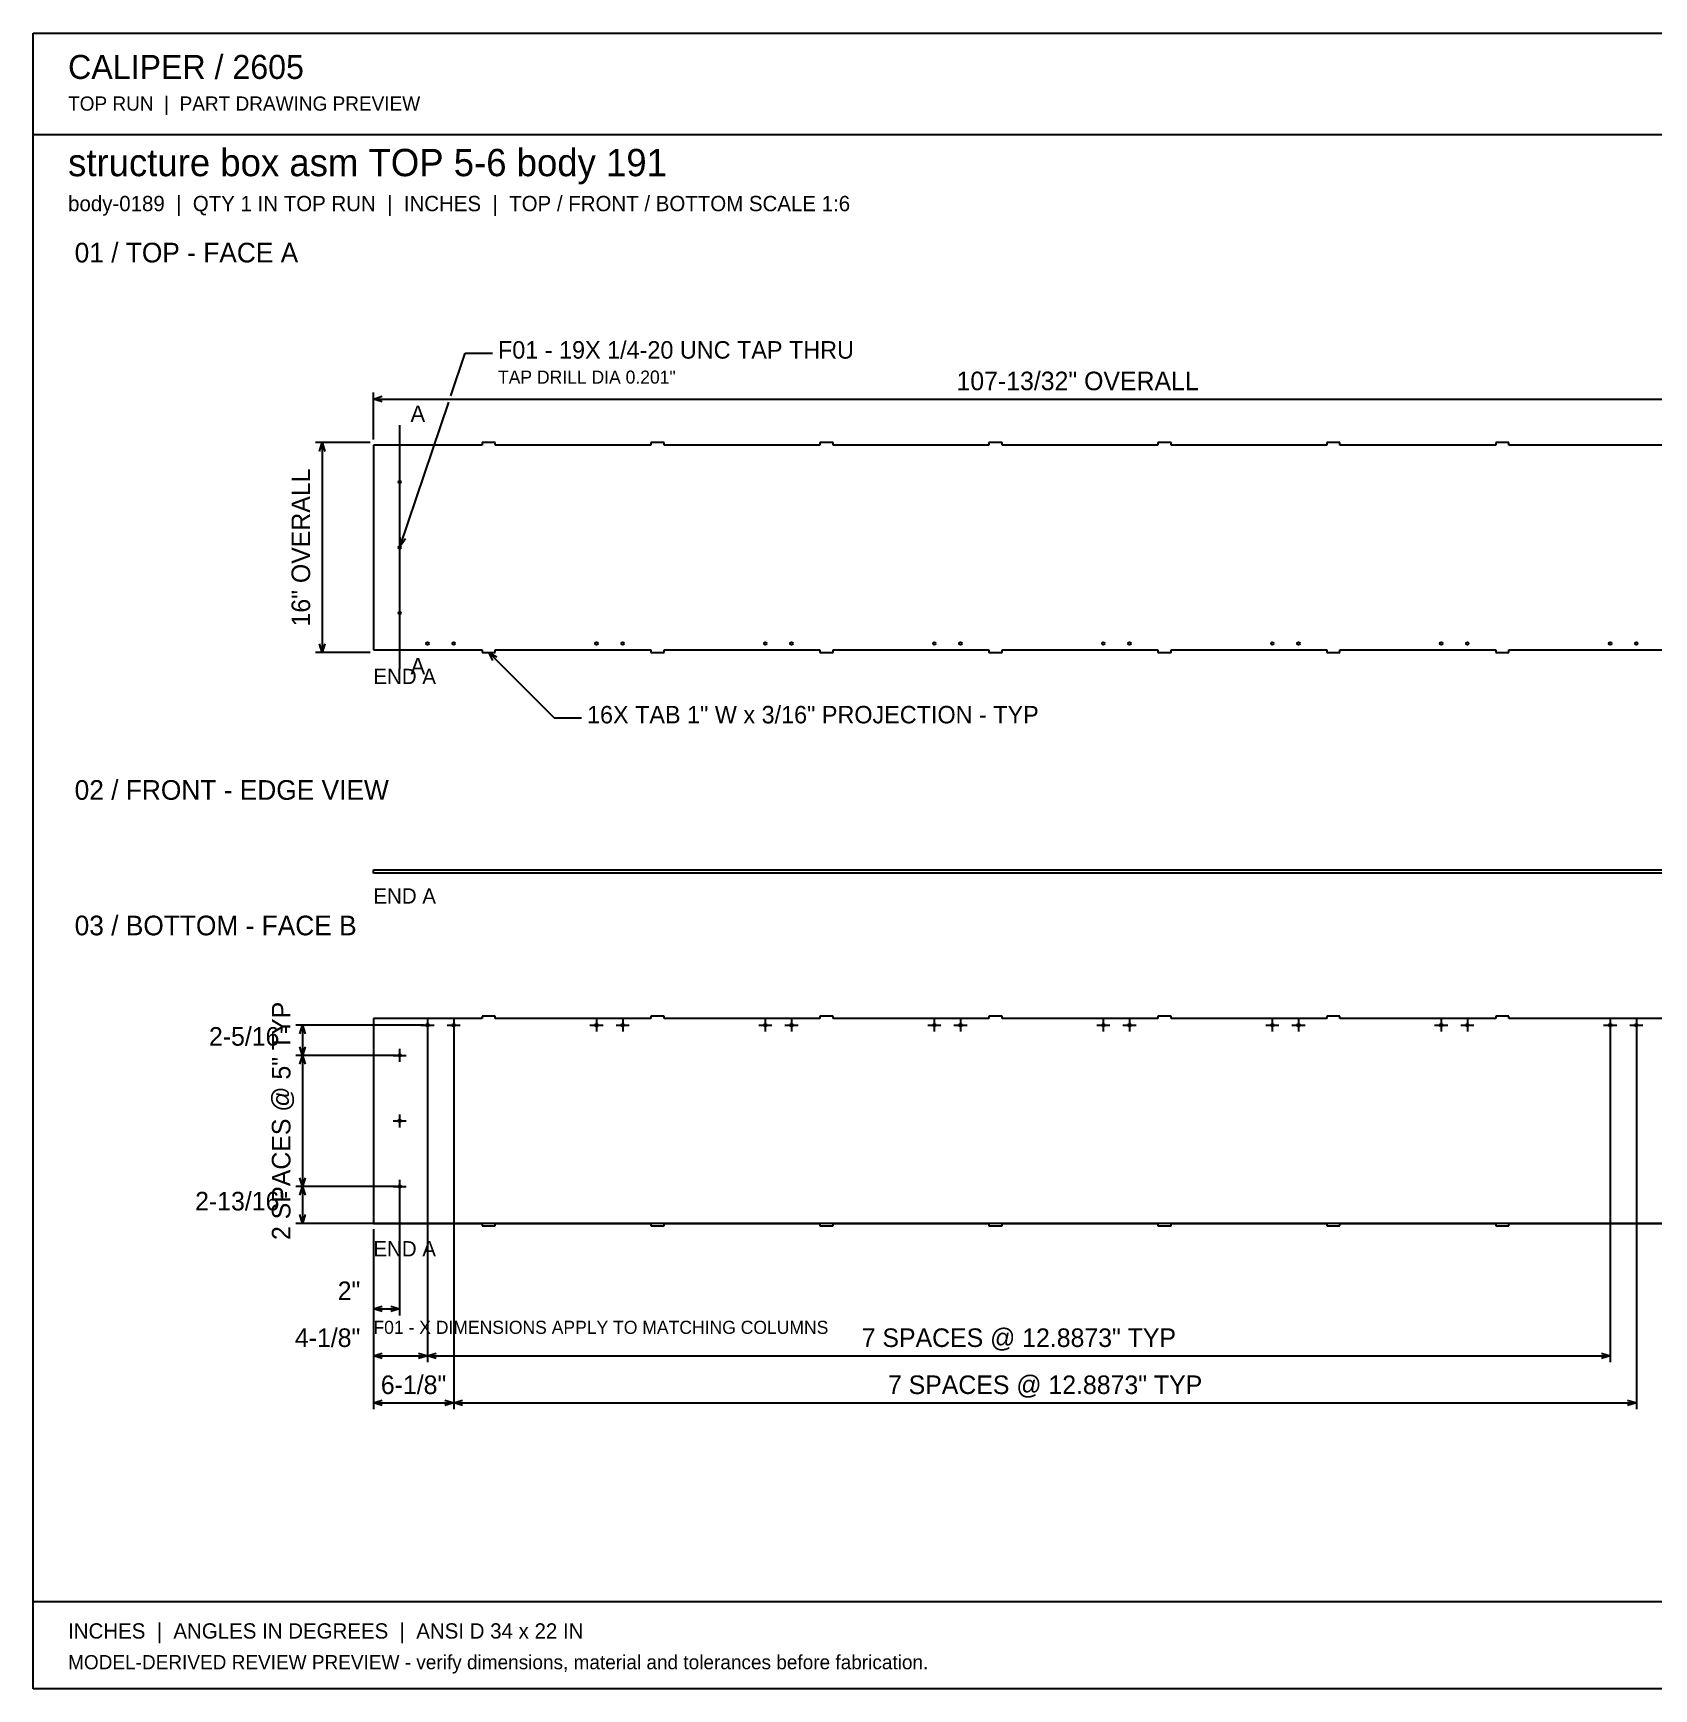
# Model space of a CAD drawing. Header units: inches. Extents: x 3 to 201, y 3 to 129.
# Drawn here: x 2.8 to 126.5, y 2.8 to 129.2 of the extents above; entities that cross this region are included whole.
import ezdxf
from ezdxf.enums import TextEntityAlignment as Align

# ---------------------------------------------------------------- set-up
doc = ezdxf.new("R2010")
doc.units = ezdxf.units.IN
doc.header["$MEASUREMENT"] = 0

msp = doc.modelspace()

# ---------------------------------------------------------------- linework, layer by layer
at = {"layer": 'ANNOTATION'}
for p, q in [((34.69, 101.49), (35.79, 104.75)), ((35.79, 104.75), (37.87, 104.75)), ((28.79, 98.17), (28.79, 101.75)), ((28.79, 101.25), (29.46, 101.46)), ((28.79, 101.25), (136.21, 101.25)), ((29.46, 101.04), (28.79, 101.25)), ((30.82, 90.01), (34.53, 101.01)), ((30.79, 99.25), (30.79, 80.67)), ((28.54, 97.92), (24.37, 97.92)), ((24.67, 97.25), (24.87, 97.92)), ((24.87, 97.92), (24.87, 81.92)), ((24.87, 97.92), (25.08, 97.25)), ((30.82, 90.01), (30.84, 90.71)), ((31.23, 90.58), (30.82, 90.01)), ((24.87, 81.92), (24.67, 82.58)), ((25.08, 82.58), (24.87, 81.92)), ((28.54, 81.92), (24.37, 81.92)), ((37.58, 81.92), (42.58, 76.92)), ((37.9, 81.3), (37.58, 81.92)), ((37.58, 81.92), (38.2, 81.59)), ((42.58, 76.92), (44.66, 76.92)), ((32.66, 53.48), (22.87, 53.48)), ((23.17, 52.81), (23.37, 53.48)), ((23.37, 53.48), (23.37, 51.17)), ((23.37, 53.48), (23.58, 52.81)), ((32.41, 53.48), (33.41, 53.48)), ((32.91, 53.98), (32.91, 52.98)), ((32.91, 53.23), (32.91, 27.75)), ((32.91, 53.23), (32.91, 27.75)), ((34.41, 53.48), (35.41, 53.48)), ((34.91, 53.98), (34.91, 52.98)), ((34.91, 53.23), (34.91, 24.17)), ((34.91, 53.23), (34.91, 24.17)), ((45.3, 53.48), (46.3, 53.48)), ((45.8, 53.98), (45.8, 52.98)), ((47.3, 53.48), (48.3, 53.48)), ((47.8, 53.98), (47.8, 52.98)), ((58.18, 53.48), (59.18, 53.48)), ((58.68, 53.98), (58.68, 52.98)), ((60.18, 53.48), (61.18, 53.48)), ((60.68, 53.98), (60.68, 52.98)), ((71.07, 53.48), (72.07, 53.48)), ((71.57, 53.98), (71.57, 52.98)), ((73.07, 53.48), (74.07, 53.48)), ((73.57, 53.98), (73.57, 52.98)), ((83.96, 53.48), (84.96, 53.48)), ((84.46, 53.98), (84.46, 52.98)), ((85.96, 53.48), (86.96, 53.48)), ((86.46, 53.98), (86.46, 52.98)), ((96.85, 53.48), (97.85, 53.48)), ((97.35, 53.98), (97.35, 52.98)), ((98.85, 53.48), (99.85, 53.48)), ((99.35, 53.98), (99.35, 52.98)), ((109.73, 53.48), (110.73, 53.48)), ((110.23, 53.98), (110.23, 52.98)), ((111.73, 53.48), (112.73, 53.48)), ((112.23, 53.98), (112.23, 52.98)), ((122.62, 53.48), (123.62, 53.48)), ((123.12, 53.98), (123.12, 52.98)), ((123.12, 53.23), (123.12, 27.75)), ((124.62, 53.48), (125.62, 53.48)), ((125.12, 53.98), (125.12, 52.98)), ((125.12, 53.23), (125.12, 24.17)), ((23.37, 51.17), (23.17, 51.83)), ((23.58, 51.83), (23.37, 51.17)), ((30.54, 51.17), (22.87, 51.17)), ((30.54, 51.17), (22.87, 51.17)), ((23.17, 50.5), (23.37, 51.17)), ((23.37, 51.17), (23.37, 41.17)), ((23.37, 51.17), (23.58, 50.5)), ((30.29, 51.17), (31.29, 51.17)), ((30.79, 51.67), (30.79, 50.67)), ((30.29, 46.17), (31.29, 46.17)), ((30.79, 46.67), (30.79, 45.67)), ((23.37, 41.17), (23.17, 41.83)), ((23.58, 41.83), (23.37, 41.17)), ((30.54, 41.17), (22.87, 41.17)), ((30.54, 41.17), (22.87, 41.17)), ((23.17, 40.5), (23.37, 41.17)), ((23.37, 41.17), (23.37, 38.35)), ((23.37, 41.17), (23.58, 40.5)), ((30.29, 41.17), (31.29, 41.17)), ((30.79, 41.67), (30.79, 40.67)), ((30.79, 40.92), (30.79, 31.33)), ((131.96, 38.35), (22.87, 38.35)), ((23.37, 38.35), (23.17, 39.02)), ((23.58, 39.02), (23.37, 38.35)), ((28.79, 37.92), (28.79, 31.33)), ((28.79, 37.92), (28.79, 27.75)), ((28.79, 37.92), (28.79, 24.17)), ((28.79, 31.83), (29.46, 32.04)), ((28.79, 31.83), (30.79, 31.83)), ((29.46, 31.62), (28.79, 31.83)), ((30.12, 32.04), (30.79, 31.83)), ((30.79, 31.83), (30.12, 31.62)), ((28.79, 28.25), (29.46, 28.46)), ((28.79, 28.25), (32.91, 28.25)), ((29.46, 28.04), (28.79, 28.25)), ((32.24, 28.46), (32.91, 28.25)), ((32.91, 28.25), (32.24, 28.04)), ((32.91, 28.25), (33.58, 28.46)), ((32.91, 28.25), (123.12, 28.25)), ((33.58, 28.04), (32.91, 28.25)), ((122.45, 28.46), (123.12, 28.25)), ((123.12, 28.25), (122.45, 28.04)), ((28.79, 24.67), (29.46, 24.87)), ((28.79, 24.67), (34.91, 24.67)), ((29.46, 24.46), (28.79, 24.67)), ((34.24, 24.87), (34.91, 24.67)), ((34.91, 24.67), (34.24, 24.46)), ((34.91, 24.67), (35.58, 24.87)), ((34.91, 24.67), (125.12, 24.67)), ((35.58, 24.46), (34.91, 24.67)), ((124.45, 24.87), (125.12, 24.67)), ((125.12, 24.67), (124.45, 24.46))]:
    msp.add_line(p, q, dxfattribs=at)
at = {"layer": 'OUTLINE'}
for p, q in [((2.83, 129.17), (201.17, 129.17)), ((2.83, 2.83), (2.83, 129.17)), ((2.83, 121.42), (201.17, 121.42)), ((37.08, 97.73), (28.79, 97.73)), ((28.79, 97.73), (28.79, 82.1)), ((38.08, 97.92), (37.08, 97.92)), ((37.08, 97.92), (37.08, 97.73)), ((38.08, 97.73), (38.08, 97.92)), ((49.96, 97.73), (38.08, 97.73)), ((50.96, 97.92), (49.96, 97.92)), ((49.96, 97.92), (49.96, 97.73)), ((50.96, 97.73), (50.96, 97.92)), ((62.85, 97.73), (50.96, 97.73)), ((63.85, 97.92), (62.85, 97.92)), ((62.85, 97.92), (62.85, 97.73)), ((63.85, 97.73), (63.85, 97.92)), ((75.74, 97.73), (63.85, 97.73)), ((76.74, 97.92), (75.74, 97.92)), ((75.74, 97.92), (75.74, 97.73)), ((76.74, 97.73), (76.74, 97.92)), ((88.63, 97.73), (76.74, 97.73)), ((89.63, 97.92), (88.63, 97.92)), ((88.63, 97.92), (88.63, 97.73)), ((89.63, 97.73), (89.63, 97.92)), ((101.51, 97.73), (89.63, 97.73)), ((102.51, 97.92), (101.51, 97.92)), ((101.51, 97.92), (101.51, 97.73)), ((102.51, 97.73), (102.51, 97.92)), ((114.4, 97.73), (102.51, 97.73)), ((115.4, 97.92), (114.4, 97.92)), ((114.4, 97.92), (114.4, 97.73)), ((115.4, 97.73), (115.4, 97.92)), ((127.29, 97.73), (115.4, 97.73)), ((28.79, 82.1), (37.08, 82.1)), ((37.08, 82.1), (37.08, 81.92)), ((37.08, 81.92), (38.08, 81.92)), ((38.08, 81.92), (38.08, 82.1)), ((38.08, 82.1), (49.96, 82.1)), ((49.96, 82.1), (49.96, 81.92)), ((49.96, 81.92), (50.96, 81.92)), ((50.96, 81.92), (50.96, 82.1)), ((50.96, 82.1), (62.85, 82.1)), ((62.85, 82.1), (62.85, 81.92)), ((62.85, 81.92), (63.85, 81.92)), ((63.85, 81.92), (63.85, 82.1)), ((63.85, 82.1), (75.74, 82.1)), ((75.74, 82.1), (75.74, 81.92)), ((75.74, 81.92), (76.74, 81.92)), ((76.74, 81.92), (76.74, 82.1)), ((76.74, 82.1), (88.63, 82.1)), ((88.63, 82.1), (88.63, 81.92)), ((88.63, 81.92), (89.63, 81.92)), ((89.63, 81.92), (89.63, 82.1)), ((89.63, 82.1), (101.51, 82.1)), ((101.51, 82.1), (101.51, 81.92)), ((101.51, 81.92), (102.51, 81.92)), ((102.51, 81.92), (102.51, 82.1)), ((102.51, 82.1), (114.4, 82.1)), ((114.4, 82.1), (114.4, 81.92)), ((114.4, 81.92), (115.4, 81.92)), ((115.4, 81.92), (115.4, 82.1)), ((115.4, 82.1), (127.29, 82.1)), ((28.79, 65.33), (136.14, 65.33)), ((28.79, 65.08), (28.79, 65.33)), ((136.21, 65.08), (28.79, 65.08)), ((37.08, 53.98), (28.79, 53.98)), ((28.79, 53.98), (28.79, 38.35)), ((38.08, 54.17), (37.08, 54.17)), ((37.08, 54.17), (37.08, 53.98)), ((38.08, 53.98), (38.08, 54.17)), ((49.96, 53.98), (38.08, 53.98)), ((50.96, 54.17), (49.96, 54.17)), ((49.96, 54.17), (49.96, 53.98)), ((50.96, 53.98), (50.96, 54.17)), ((62.85, 53.98), (50.96, 53.98)), ((63.85, 54.17), (62.85, 54.17)), ((62.85, 54.17), (62.85, 53.98)), ((63.85, 53.98), (63.85, 54.17)), ((75.74, 53.98), (63.85, 53.98)), ((76.74, 54.17), (75.74, 54.17)), ((75.74, 54.17), (75.74, 53.98)), ((76.74, 53.98), (76.74, 54.17)), ((88.63, 53.98), (76.74, 53.98)), ((89.63, 54.17), (88.63, 54.17)), ((88.63, 54.17), (88.63, 53.98)), ((89.63, 53.98), (89.63, 54.17)), ((101.51, 53.98), (89.63, 53.98)), ((102.51, 54.17), (101.51, 54.17)), ((101.51, 54.17), (101.51, 53.98)), ((102.51, 53.98), (102.51, 54.17)), ((114.4, 53.98), (102.51, 53.98)), ((115.4, 54.17), (114.4, 54.17)), ((114.4, 54.17), (114.4, 53.98)), ((115.4, 53.98), (115.4, 54.17)), ((127.29, 53.98), (115.4, 53.98)), ((28.79, 38.35), (37.08, 38.35)), ((37.08, 38.35), (37.08, 38.17)), ((37.08, 38.17), (38.08, 38.17)), ((38.08, 38.17), (38.08, 38.35)), ((38.08, 38.35), (49.96, 38.35)), ((49.96, 38.35), (49.96, 38.17)), ((49.96, 38.17), (50.96, 38.17)), ((50.96, 38.17), (50.96, 38.35)), ((50.96, 38.35), (62.85, 38.35)), ((62.85, 38.35), (62.85, 38.17)), ((62.85, 38.17), (63.85, 38.17)), ((63.85, 38.17), (63.85, 38.35)), ((63.85, 38.35), (75.74, 38.35)), ((75.74, 38.35), (75.74, 38.17)), ((75.74, 38.17), (76.74, 38.17)), ((76.74, 38.17), (76.74, 38.35)), ((76.74, 38.35), (88.63, 38.35)), ((88.63, 38.35), (88.63, 38.17)), ((88.63, 38.17), (89.63, 38.17)), ((89.63, 38.17), (89.63, 38.35)), ((89.63, 38.35), (101.51, 38.35)), ((101.51, 38.35), (101.51, 38.17)), ((101.51, 38.17), (102.51, 38.17)), ((102.51, 38.17), (102.51, 38.35)), ((102.51, 38.35), (114.4, 38.35)), ((114.4, 38.35), (114.4, 38.17)), ((114.4, 38.17), (115.4, 38.17)), ((115.4, 38.17), (115.4, 38.35)), ((115.4, 38.35), (127.29, 38.35)), ((2.83, 9.5), (201.17, 9.5)), ((201.17, 2.83), (2.83, 2.83))]:
    msp.add_line(p, q, dxfattribs=at)
for centre in [(30.79, 94.92), (30.79, 89.92), (30.79, 84.92), (32.91, 82.6), (34.91, 82.6), (45.8, 82.6), (47.8, 82.6), (58.68, 82.6), (60.68, 82.6), (71.57, 82.6), (73.57, 82.6), (84.46, 82.6), (86.46, 82.6), (97.35, 82.6), (99.35, 82.6), (110.23, 82.6), (112.23, 82.6), (123.12, 82.6), (125.12, 82.6), (32.91, 53.48), (34.91, 53.48), (45.8, 53.48), (47.8, 53.48), (58.68, 53.48), (60.68, 53.48), (71.57, 53.48), (73.57, 53.48), (84.46, 53.48), (86.46, 53.48), (97.35, 53.48), (99.35, 53.48), (110.23, 53.48), (112.23, 53.48), (123.12, 53.48), (125.12, 53.48), (30.79, 51.17), (30.79, 46.17), (30.79, 41.17)]:
    msp.add_circle(centre, 0.1, dxfattribs=at)

# ---------------------------------------------------------------- texts
at = {"layer": 'ANNOTATION'}
for s, height, p in [('CALIPER / 2605', 1.8333, (5.5, 125.67)), ('TOP RUN  |  PART DRAWING PREVIEW', 1.0833, (5.5, 123.25)), ('structure box asm TOP 5-6 body 191', 2.0833, (5.5, 118.25)), ('body-0189  |  QTY 1 IN TOP RUN  |  INCHES  |  TOP / FRONT / BOTTOM SCALE 1:6', 1.1667, (5.5, 115.58)), ('01 / TOP - FACE A', 1.5, (6, 111.67)), ('F01 - 19X 1/4-20 UNC TAP THRU', 1.3333, (38.29, 104.33)), ('TAP DRILL DIA 0.201"', 1, (38.29, 102.42)), ('A', 1.25, (31.62, 99.5)), ('A', 1.25, (31.62, 80.25)), ('END A', 1.167, (28.79, 79.5)), ('16X TAB 1" W x 3/16" PROJECTION - TYP', 1.3333, (45.08, 76.5)), ('02 / FRONT - EDGE VIEW', 1.5, (6, 70.67)), ('END A', 1.167, (28.79, 62.75)), ('03 / BOTTOM - FACE B', 1.5, (6, 60.33)), ('END A', 1.167, (28.79, 35.83)), ('F01 - X DIMENSIONS APPLY TO MATCHING COLUMNS', 1, (28.79, 29.92)), ('INCHES  |  ANGLES IN DEGREES  |  ANSI D 34 x 22 IN', 1.1667, (5.5, 6.67)), ('MODEL-DERIVED REVIEW PREVIEW - verify dimensions, material and tolerances before fabrication.', 1.0833, (5.5, 4.33))]:
    msp.add_text(s, height=height, dxfattribs=at).set_placement(p)
for s, height, p in [('107-13/32" OVERALL', 1.4167, (82.5, 101.92)), ('7 SPACES @ 12.8873" TYP', 1.4167, (78.02, 28.92)), ('6-1/8"', 1.417, (31.85, 25.33)), ('7 SPACES @ 12.8873" TYP', 1.4167, (80.02, 25.33))]:
    msp.add_text(s, height=height, dxfattribs=at).set_placement(p, align=Align.CENTER)
for s, p in [('16" OVERALL', (23.96, 89.92)), ('2 SPACES @ 5" TYP', (22.46, 46.17))]:
    msp.add_text(s, height=1.4167, rotation=90, dxfattribs=at).set_placement(p, align=Align.CENTER)
for s, p in [('2-5/16"', (22.29, 51.91)), ('2-13/16"', (22.29, 39.34)), ('2"', (27.79, 32.5)), ('4-1/8"', (27.79, 28.92))]:
    msp.add_text(s, height=1.417, dxfattribs=at).set_placement(p, align=Align.RIGHT)

doc.saveas('drawing.dxf')
